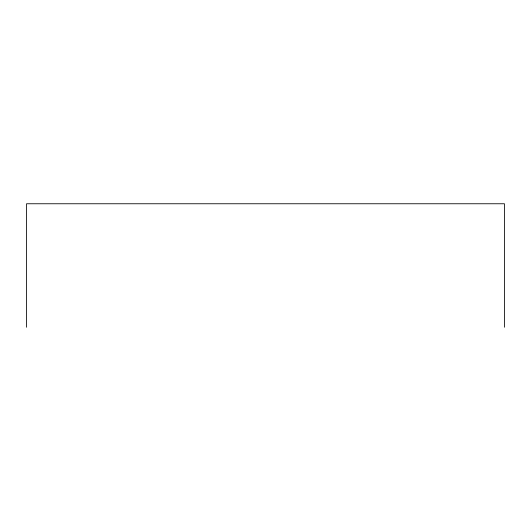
<?xml version="1.0" encoding="UTF-8"?>
<svg xmlns="http://www.w3.org/2000/svg" width="531" height="531" viewBox="0 0 531 531"><rect width="100%" height="100%" fill="white"/><g stroke="black" fill="none" stroke-linecap="round" stroke-linejoin="round"><path stroke-width="0.8" d="M504.45 327.242L504.45 203.758L26.55 203.758L26.55 327.242"/></g></svg>
